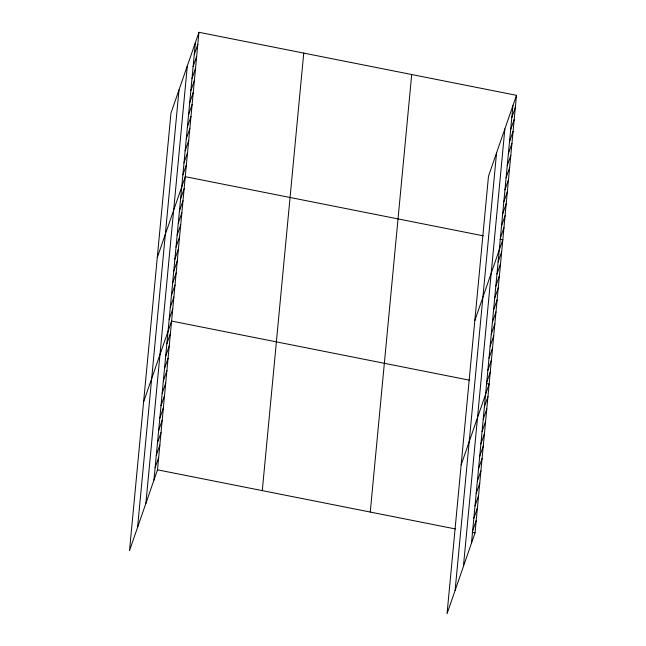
<?xml version="1.0" encoding="UTF-8"?>
<svg xmlns="http://www.w3.org/2000/svg" width="646" height="646" viewBox="0 0 646 646"><rect width="100%" height="100%" fill="white"/><g stroke="black" fill="none" stroke-linecap="round" stroke-linejoin="round"><path stroke-width="0.97" d="M137.574 527.386L179.023 89.859M145.883 503.395L187.332 65.868M153.942 480.107L195.399 42.579M198.952 32.3L170.956 113.147L129.507 550.675L157.503 469.828L198.952 32.3L516.493 95.325L475.044 532.853L447.048 613.7L488.497 176.172L516.493 95.325M262.292 490.629L303.741 53.101M370.255 512.052L411.704 74.524M455.107 590.412L496.564 152.884M463.416 566.413L504.865 128.885M471.483 543.125L512.932 105.597M194.252 54.611L197.813 44.332M193.114 66.643L196.675 56.363M191.975 78.675L195.536 68.395M190.836 90.706L194.398 80.427M189.698 102.738L193.251 92.459M188.559 114.77L192.112 104.49M187.413 126.802L190.974 116.522M186.274 138.833L189.835 128.554M185.136 150.865L188.697 140.586M183.997 162.897L187.558 152.618M182.858 174.929L186.419 164.649M157.277 257.536L185.273 176.681L483.168 235.806M180.573 198.992L184.134 188.713M179.435 211.024L182.996 200.753M178.296 223.056L181.857 212.784M177.157 235.087L180.719 224.816M176.019 247.119L179.58 236.848M174.88 259.151L178.433 248.88M173.742 271.183L177.295 260.911M172.595 283.214L176.156 272.943M171.456 295.246L175.018 284.975M170.318 307.278L173.879 297.007M169.179 319.31L172.74 309.038M143.598 401.917L171.594 321.07L469.489 380.195M166.862 343.745L170.423 333.465M165.691 356.14L169.252 345.86M164.512 368.535L168.073 358.255M163.341 380.93L166.902 370.659M162.17 393.325L165.723 383.054M160.991 405.728L164.552 395.449M159.82 418.123L163.373 407.844M158.641 430.519L162.203 420.239M157.471 442.914L161.024 432.642M156.292 455.309L159.853 445.037M155.121 467.712L158.682 457.433M511.793 117.629L515.355 107.357M510.655 129.66L514.216 119.389M509.516 141.692L513.069 131.421M508.378 153.724L511.931 143.452M507.231 165.756L510.792 155.484M506.093 177.787L509.654 167.516M504.954 189.819L508.515 179.548M503.815 201.859L507.376 191.579M502.677 213.891L506.23 203.611M501.538 225.922L505.091 215.643M500.392 237.954L503.953 227.675M474.818 320.553L502.814 239.706L500.004 239.149M498.114 262.018L501.676 251.738M496.976 274.049L500.537 263.77M495.837 286.081L499.39 275.802M494.699 298.113L498.252 287.833M493.552 310.145L497.113 299.865M492.413 322.176L495.975 311.897M491.275 334.208L494.836 323.929M490.136 346.24L493.697 335.96M488.998 358.272L492.559 347.992M487.859 370.303L491.412 360.024M486.721 382.335L490.274 372.056M461.139 464.942L489.135 384.087L486.325 383.53M484.403 406.762L487.964 396.491M483.224 419.157L486.785 408.886M482.053 431.56L485.614 421.281M480.882 443.955L484.435 433.676M479.703 456.351L483.265 446.071M478.533 468.746L482.086 458.474M477.354 481.141L480.915 470.869M476.183 493.544L479.744 483.265M475.004 505.939L478.565 495.66M473.833 518.334L477.394 508.055M472.662 530.729L476.215 520.458M157.503 469.828L455.398 528.953M472.234 532.296L475.044 532.853"/></g></svg>
